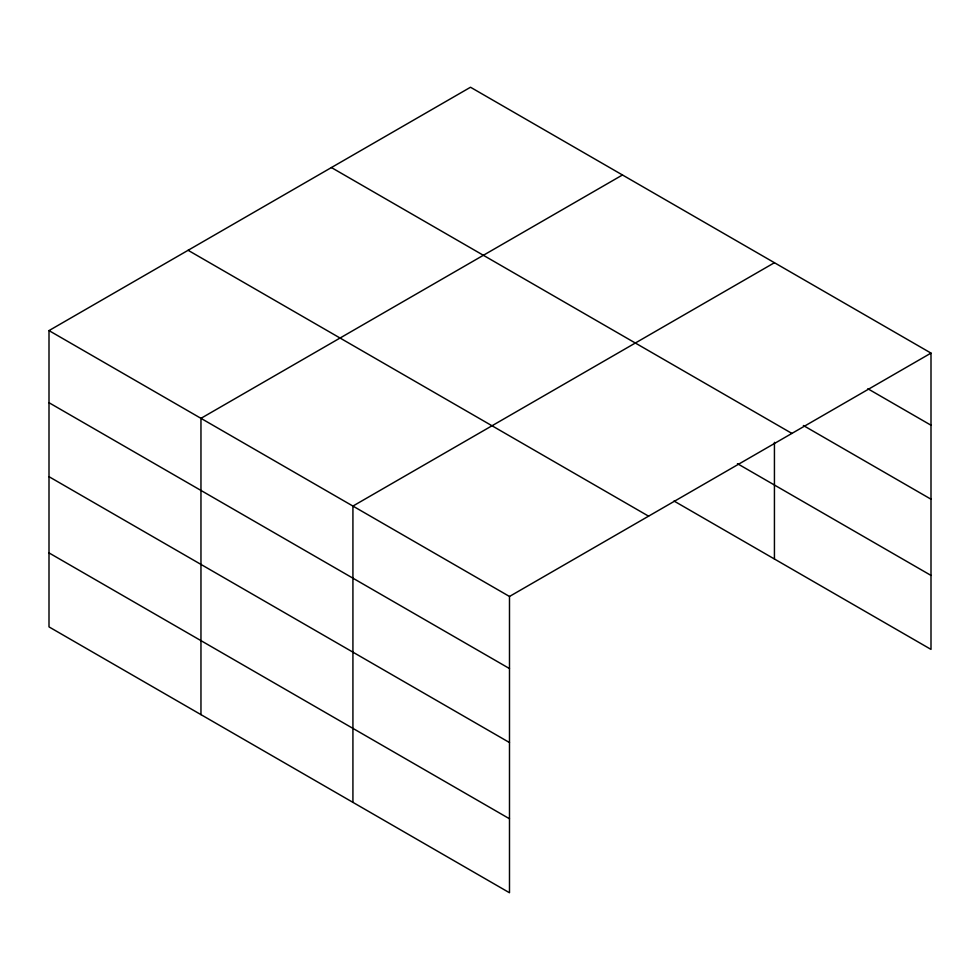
<?xml version="1.0" encoding="UTF-8"?>
<svg xmlns="http://www.w3.org/2000/svg" width="980" height="980" viewBox="0 0 980 980"><rect width="100%" height="100%" fill="white"/><g stroke="black" fill="none" stroke-linecap="round" stroke-linejoin="round"><path stroke-width="1.47" d="M509.49 742.546L509.49 596.465L49 330.603L49 626.894L509.49 892.755L509.49 742.546L49 476.684M674.007 501.025L931 649.397L931 353.106L470.51 87.245L49 330.603M622.471 174.979L200.961 418.338L200.961 714.628M774.433 262.714L352.923 506.072L352.923 802.363M509.49 596.465L931 353.106M867.851 388.754L931 425.222M803.38 425.516L931 499.2M331.412 167.556L791.901 433.417M737.438 463.663L931 575.419M188.099 250.292L648.589 516.166M49 402.707L509.49 668.568M49 552.904L509.49 818.778M774.433 442.335L774.433 559.004"/></g></svg>
